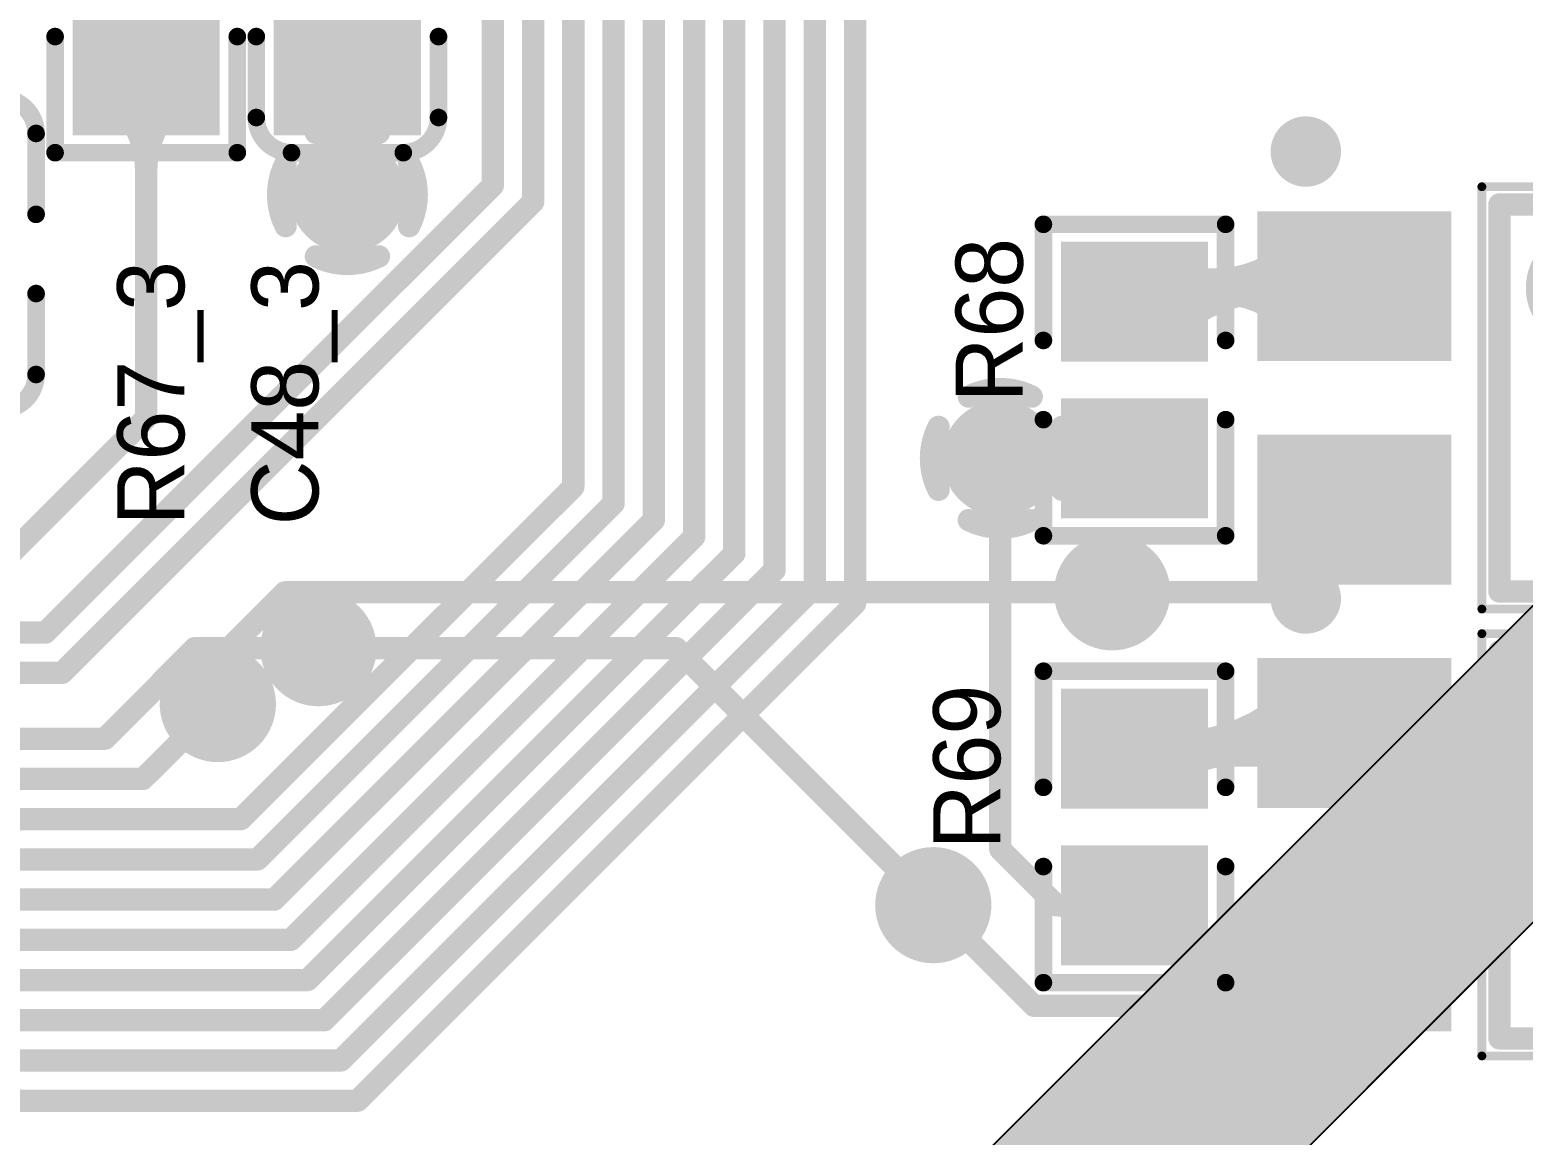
# Model space of a CAD drawing. Header units: millimetres. Extents: x 3.32 to 12.49, y 5.66 to 10.73.
# Drawn here: x 9.368 to 10.036, y 6.906 to 7.4 of the extents above; entities that cross this region are included whole.
import ezdxf

# ---------------------------------------------------------------- set-up
doc = ezdxf.new("R2010")
doc.units = ezdxf.units.MM
doc.header["$MEASUREMENT"] = 0
for name, color, linetype in [('BottomLayer', 5, 'Continuous'), ('InternalPlane1', 76, 'Continuous'), ('InternalPlane2', 16, 'Continuous'), ('Mechanical13', 56, 'Continuous'), ('MultiLayer', 9, 'Continuous'), ('TopLayer', 1, 'Continuous'), ('TopOverlay', 2, 'Continuous'), ('TopPaste', 8, 'Continuous'), ('TopSolder', 216, 'Continuous'), ('ViaHoleLayer', 16, 'Continuous')]:
    doc.layers.add(name, color=color, linetype=linetype)

# ---------------------------------------------------------------- blocks, each defined once
blk = doc.blocks.new('0805_R_340')
at = {"layer": 'TopLayer'}
for points in [[(-0.05787, -0.02894), (-0.0122, -0.02894), (-0.05787, 0.02894), (-0.0122, 0.02894)], [(0.0122, -0.02894), (0.05787, -0.02894), (0.0122, 0.02894), (0.05787, 0.02894)]]:
    blk.add_solid(points, dxfattribs=at)
at = {"layer": 'TopOverlay', "const_width": 0.00787}
for points in [[(-0.06968, -0.04075), (-0.06968, 0.04075)], [(-0.01772, 0.04075), (-0.06968, 0.04075)], [(0.06968, 0.04075), (0.01772, 0.04075)], [(0.06968, -0.04075), (0.06968, 0.04075)], [(-0.01772, -0.04075), (-0.06968, -0.04075)], [(0.06968, -0.04075), (0.01772, -0.04075)]]:
    blk.add_lwpolyline(points, dxfattribs=at)
at = {"layer": 'TopOverlay', "const_width": 0.00394}
for points in [[(-0.07165, 0.04075, 1), (-0.06772, 0.04075, 1)], [(-0.07165, 0.04075, 1), (-0.06772, 0.04075, 1)], [(-0.01969, 0.04075, 1), (-0.01575, 0.04075, 1)], [(0.01575, 0.04075, 1), (0.01969, 0.04075, 1)], [(0.06772, 0.04075, 1), (0.07165, 0.04075, 1)], [(0.06772, 0.04075, 1), (0.07165, 0.04075, 1)], [(-0.07165, -0.04075, 1), (-0.06772, -0.04075, 1)], [(-0.07165, -0.04075, 1), (-0.06772, -0.04075, 1)], [(-0.01969, -0.04075, 1), (-0.01575, -0.04075, 1)], [(0.01575, -0.04075, 1), (0.01969, -0.04075, 1)], [(0.06772, -0.04075, 1), (0.07165, -0.04075, 1)], [(0.06772, -0.04075, 1), (0.07165, -0.04075, 1)]]:
    blk.add_lwpolyline(points, format="xyb", close=True, dxfattribs=at)
at = {"layer": 'TopPaste'}
for points in [[(-0.05787, -0.02894), (-0.0122, -0.02894), (-0.05787, 0.02894), (-0.0122, 0.02894)], [(0.0122, -0.02894), (0.05787, -0.02894), (0.0122, 0.02894), (0.05787, 0.02894)]]:
    blk.add_solid(points, dxfattribs=at)
at = {"layer": 'TopSolder'}
for points in [[(-0.06187, -0.03294), (-0.0082, -0.03294), (-0.06187, 0.03294), (-0.0082, 0.03294)], [(0.0082, -0.03294), (0.06187, -0.03294), (0.0082, 0.03294), (0.06187, 0.03294)]]:
    blk.add_solid(points, dxfattribs=at)
blk = doc.blocks.new('0805_R_341')
at = {"layer": 'TopLayer'}
for points in [[(-0.05787, -0.02894), (-0.0122, -0.02894), (-0.05787, 0.02894), (-0.0122, 0.02894)], [(0.0122, -0.02894), (0.05787, -0.02894), (0.0122, 0.02894), (0.05787, 0.02894)]]:
    blk.add_solid(points, dxfattribs=at)
at = {"layer": 'TopOverlay', "const_width": 0.00787}
for points in [[(-0.06968, -0.04075), (-0.06968, 0.04075)], [(-0.01772, 0.04075), (-0.06968, 0.04075)], [(0.06968, 0.04075), (0.01772, 0.04075)], [(0.06968, -0.04075), (0.06968, 0.04075)], [(-0.01772, -0.04075), (-0.06968, -0.04075)], [(0.06968, -0.04075), (0.01772, -0.04075)]]:
    blk.add_lwpolyline(points, dxfattribs=at)
at = {"layer": 'TopOverlay', "const_width": 0.00394}
for points in [[(-0.07165, 0.04075, 1), (-0.06772, 0.04075, 1)], [(-0.07165, 0.04075, 1), (-0.06772, 0.04075, 1)], [(-0.01969, 0.04075, 1), (-0.01575, 0.04075, 1)], [(0.01575, 0.04075, 1), (0.01969, 0.04075, 1)], [(0.06772, 0.04075, 1), (0.07165, 0.04075, 1)], [(0.06772, 0.04075, 1), (0.07165, 0.04075, 1)], [(-0.07165, -0.04075, 1), (-0.06772, -0.04075, 1)], [(-0.07165, -0.04075, 1), (-0.06772, -0.04075, 1)], [(-0.01969, -0.04075, 1), (-0.01575, -0.04075, 1)], [(0.01575, -0.04075, 1), (0.01969, -0.04075, 1)], [(0.06772, -0.04075, 1), (0.07165, -0.04075, 1)], [(0.06772, -0.04075, 1), (0.07165, -0.04075, 1)]]:
    blk.add_lwpolyline(points, format="xyb", close=True, dxfattribs=at)
at = {"layer": 'TopPaste'}
for points in [[(-0.05787, -0.02894), (-0.0122, -0.02894), (-0.05787, 0.02894), (-0.0122, 0.02894)], [(0.0122, -0.02894), (0.05787, -0.02894), (0.0122, 0.02894), (0.05787, 0.02894)]]:
    blk.add_solid(points, dxfattribs=at)
at = {"layer": 'TopSolder'}
for points in [[(-0.06187, -0.03294), (-0.0082, -0.03294), (-0.06187, 0.03294), (-0.0082, 0.03294)], [(0.0082, -0.03294), (0.06187, -0.03294), (0.0082, 0.03294), (0.06187, 0.03294)]]:
    blk.add_solid(points, dxfattribs=at)
blk = doc.blocks.new('LC_SMD_4_354')
at = {"layer": 'Mechanical13', "const_width": 0.00394}
for points in [[(-0.12598, 0.09449), (0.12598, 0.09449)], [(-0.12598, -0.09449), (-0.12598, 0.09449)], [(0.12598, -0.09449), (0.12598, 0.09449)], [(-0.12598, -0.09449), (0.12598, -0.09449)]]:
    blk.add_lwpolyline(points, dxfattribs=at)
at = {"layer": 'Mechanical13', "const_width": 0.00197}
for points in [[(-0.12697, 0.09449, 1), (-0.125, 0.09449, 1)], [(-0.12697, 0.09449, 1), (-0.125, 0.09449, 1)], [(0.125, 0.09449, 1), (0.12697, 0.09449, 1)], [(0.125, 0.09449, 1), (0.12697, 0.09449, 1)], [(-0.12697, -0.09449, 1), (-0.125, -0.09449, 1)], [(-0.12697, -0.09449, 1), (-0.125, -0.09449, 1)], [(0.125, -0.09449, 1), (0.12697, -0.09449, 1)], [(0.125, -0.09449, 1), (0.12697, -0.09449, 1)]]:
    blk.add_lwpolyline(points, format="xyb", close=True, dxfattribs=at)
at = {"layer": 'TopLayer'}
for points in [[(-0.1437, 0.02047), (-0.1437, 0.07953), (-0.22244, 0.02047), (-0.22244, 0.07953)], [(0.22244, 0.02047), (0.22244, 0.07953), (0.1437, 0.02047), (0.1437, 0.07953)], [(-0.1437, -0.07953), (-0.1437, -0.02047), (-0.22244, -0.07953), (-0.22244, -0.02047)], [(0.22244, -0.07953), (0.22244, -0.02047), (0.1437, -0.07953), (0.1437, -0.02047)]]:
    blk.add_solid(points, dxfattribs=at)
at = {"layer": 'TopOverlay'}
for points, const_width in [([(-0.19685, 0.11024, 1), (-0.2126, 0.11024, 1)], 0.01575), ([(-0.21654, 0.11024, 1), (-0.20866, 0.11024, 1)], 0.00787), ([(-0.20079, 0.11024, 1), (-0.19291, 0.11024, 1)], 0.00787), ([(-0.12061, 0.08661, 1), (-0.11561, 0.08661, 1)], 0.005), ([(-0.12061, 0.08661, 1), (-0.11561, 0.08661, 1)], 0.005), ([(0.11561, 0.08661, 1), (0.12061, 0.08661, 1)], 0.005), ([(0.11561, 0.08661, 1), (0.12061, 0.08661, 1)], 0.005), ([(-0.06496, 0.04921, 1), (-0.09252, 0.04921, 1)], 0.02756), ([(-0.09941, 0.04921, 1), (-0.08563, 0.04921, 1)], 0.01378), ([(-0.07185, 0.04921, 1), (-0.05807, 0.04921, 1)], 0.01378), ([(-0.12061, -0.08661, 1), (-0.11561, -0.08661, 1)], 0.005), ([(-0.12061, -0.08661, 1), (-0.11561, -0.08661, 1)], 0.005), ([(0.11561, -0.08661, 1), (0.12061, -0.08661, 1)], 0.005), ([(0.11561, -0.08661, 1), (0.12061, -0.08661, 1)], 0.005)]:
    blk.add_lwpolyline(points, format="xyb", close=True, dxfattribs=dict(at, const_width=const_width))
at = {"layer": 'TopOverlay', "const_width": 0.01}
for points in [[(-0.11811, 0.08661), (0.11811, 0.08661)], [(-0.11811, -0.08661), (-0.11811, 0.08661)], [(0.11811, -0.08661), (0.11811, 0.08661)], [(-0.11811, -0.08661), (0.11811, -0.08661)]]:
    blk.add_lwpolyline(points, dxfattribs=at)
at = {"layer": 'TopPaste'}
for points in [[(-0.1437, 0.02047), (-0.1437, 0.07953), (-0.22244, 0.02047), (-0.22244, 0.07953)], [(0.22244, 0.02047), (0.22244, 0.07953), (0.1437, 0.02047), (0.1437, 0.07953)], [(-0.1437, -0.07953), (-0.1437, -0.02047), (-0.22244, -0.07953), (-0.22244, -0.02047)], [(0.22244, -0.07953), (0.22244, -0.02047), (0.1437, -0.07953), (0.1437, -0.02047)]]:
    blk.add_solid(points, dxfattribs=at)
at = {"layer": 'TopSolder'}
for points in [[(-0.1397, 0.01647), (-0.1397, 0.08353), (-0.22644, 0.01647), (-0.22644, 0.08353)], [(0.22644, 0.01647), (0.22644, 0.08353), (0.1397, 0.01647), (0.1397, 0.08353)], [(-0.1397, -0.08353), (-0.1397, -0.01647), (-0.22644, -0.08353), (-0.22644, -0.01647)], [(0.22644, -0.08353), (0.22644, -0.01647), (0.1397, -0.08353), (0.1397, -0.01647)]]:
    blk.add_solid(points, dxfattribs=at)
blk = doc.blocks.new('LC_SMD_4_379')
at = {"layer": 'Mechanical13', "const_width": 0.00394}
for points in [[(-0.12598, 0.09449), (0.12598, 0.09449)], [(-0.12598, -0.09449), (-0.12598, 0.09449)], [(0.12598, -0.09449), (0.12598, 0.09449)], [(-0.12598, -0.09449), (0.12598, -0.09449)]]:
    blk.add_lwpolyline(points, dxfattribs=at)
at = {"layer": 'Mechanical13', "const_width": 0.00197}
for points in [[(-0.12697, 0.09449, 1), (-0.125, 0.09449, 1)], [(-0.12697, 0.09449, 1), (-0.125, 0.09449, 1)], [(0.125, 0.09449, 1), (0.12697, 0.09449, 1)], [(0.125, 0.09449, 1), (0.12697, 0.09449, 1)], [(-0.12697, -0.09449, 1), (-0.125, -0.09449, 1)], [(-0.12697, -0.09449, 1), (-0.125, -0.09449, 1)], [(0.125, -0.09449, 1), (0.12697, -0.09449, 1)], [(0.125, -0.09449, 1), (0.12697, -0.09449, 1)]]:
    blk.add_lwpolyline(points, format="xyb", close=True, dxfattribs=at)
at = {"layer": 'TopLayer'}
for points in [[(-0.1437, 0.02047), (-0.1437, 0.07953), (-0.22244, 0.02047), (-0.22244, 0.07953)], [(0.22244, 0.02047), (0.22244, 0.07953), (0.1437, 0.02047), (0.1437, 0.07953)], [(-0.1437, -0.07953), (-0.1437, -0.02047), (-0.22244, -0.07953), (-0.22244, -0.02047)], [(0.22244, -0.07953), (0.22244, -0.02047), (0.1437, -0.07953), (0.1437, -0.02047)]]:
    blk.add_solid(points, dxfattribs=at)
at = {"layer": 'TopOverlay'}
for points, const_width in [([(-0.19685, 0.11024, 1), (-0.2126, 0.11024, 1)], 0.01575), ([(-0.21654, 0.11024, 1), (-0.20866, 0.11024, 1)], 0.00787), ([(-0.20079, 0.11024, 1), (-0.19291, 0.11024, 1)], 0.00787), ([(-0.12061, 0.08661, 1), (-0.11561, 0.08661, 1)], 0.005), ([(-0.12061, 0.08661, 1), (-0.11561, 0.08661, 1)], 0.005), ([(0.11561, 0.08661, 1), (0.12061, 0.08661, 1)], 0.005), ([(0.11561, 0.08661, 1), (0.12061, 0.08661, 1)], 0.005), ([(-0.06496, 0.04921, 1), (-0.09252, 0.04921, 1)], 0.02756), ([(-0.09941, 0.04921, 1), (-0.08563, 0.04921, 1)], 0.01378), ([(-0.07185, 0.04921, 1), (-0.05807, 0.04921, 1)], 0.01378), ([(-0.12061, -0.08661, 1), (-0.11561, -0.08661, 1)], 0.005), ([(-0.12061, -0.08661, 1), (-0.11561, -0.08661, 1)], 0.005), ([(0.11561, -0.08661, 1), (0.12061, -0.08661, 1)], 0.005), ([(0.11561, -0.08661, 1), (0.12061, -0.08661, 1)], 0.005)]:
    blk.add_lwpolyline(points, format="xyb", close=True, dxfattribs=dict(at, const_width=const_width))
at = {"layer": 'TopOverlay', "const_width": 0.01}
for points in [[(-0.11811, 0.08661), (0.11811, 0.08661)], [(-0.11811, -0.08661), (-0.11811, 0.08661)], [(0.11811, -0.08661), (0.11811, 0.08661)], [(-0.11811, -0.08661), (0.11811, -0.08661)]]:
    blk.add_lwpolyline(points, dxfattribs=at)
at = {"layer": 'TopPaste'}
for points in [[(-0.1437, 0.02047), (-0.1437, 0.07953), (-0.22244, 0.02047), (-0.22244, 0.07953)], [(0.22244, 0.02047), (0.22244, 0.07953), (0.1437, 0.02047), (0.1437, 0.07953)], [(-0.1437, -0.07953), (-0.1437, -0.02047), (-0.22244, -0.07953), (-0.22244, -0.02047)], [(0.22244, -0.07953), (0.22244, -0.02047), (0.1437, -0.07953), (0.1437, -0.02047)]]:
    blk.add_solid(points, dxfattribs=at)
at = {"layer": 'TopSolder'}
for points in [[(-0.1397, 0.01647), (-0.1397, 0.08353), (-0.22644, 0.01647), (-0.22644, 0.08353)], [(0.22644, 0.01647), (0.22644, 0.08353), (0.1397, 0.01647), (0.1397, 0.08353)], [(-0.1397, -0.08353), (-0.1397, -0.01647), (-0.22644, -0.08353), (-0.22644, -0.01647)], [(0.22644, -0.08353), (0.22644, -0.01647), (0.1397, -0.08353), (0.1397, -0.01647)]]:
    blk.add_solid(points, dxfattribs=at)
blk = doc.blocks.new('0805_C_393')
at = {"layer": 'TopLayer'}
for points in [[(-0.05787, -0.02894), (-0.0122, -0.02894), (-0.05787, 0.02894), (-0.0122, 0.02894)], [(0.0122, -0.02894), (0.05787, -0.02894), (0.0122, 0.02894), (0.05787, 0.02894)]]:
    blk.add_solid(points, dxfattribs=at)
at = {"layer": 'TopOverlay', "const_width": 0.00787}
for points in [[(-0.06969, 0.025, -0.414214), (-0.05394, 0.04075)], [(0.05394, 0.04075, -0.414213), (0.06969, 0.025)], [(-0.05394, -0.04075, -0.414213), (-0.06969, -0.025)], [(0.06968, -0.025, -0.414214), (0.05394, -0.04075)]]:
    blk.add_lwpolyline(points, format="xyb", dxfattribs=at)
for points in [[(-0.01772, 0.04075), (-0.05394, 0.04075)], [(0.05394, 0.04075), (0.01772, 0.04075)], [(-0.06969, -0.025), (-0.06969, 0.025)], [(0.06968, -0.025), (0.06968, 0.025)], [(-0.01772, -0.04075), (-0.05394, -0.04075)], [(0.05394, -0.04075), (0.01772, -0.04075)]]:
    blk.add_lwpolyline(points, dxfattribs=at)
at = {"layer": 'TopOverlay', "const_width": 0.00394}
for points in [[(-0.05591, 0.04075, 1), (-0.05197, 0.04075, 1)], [(-0.05591, 0.04075, 1), (-0.05197, 0.04075, 1)], [(-0.01969, 0.04075, 1), (-0.01575, 0.04075, 1)], [(0.01575, 0.04075, 1), (0.01969, 0.04075, 1)], [(0.05197, 0.04075, 1), (0.05591, 0.04075, 1)], [(0.05197, 0.04075, 1), (0.05591, 0.04075, 1)], [(-0.07165, 0.025, 1), (-0.06772, 0.025, 1)], [(-0.07165, 0.025, 1), (-0.06772, 0.025, 1)], [(0.06772, 0.025, 1), (0.07165, 0.025, 1)], [(0.06772, 0.025, 1), (0.07165, 0.025, 1)], [(-0.07165, -0.025, 1), (-0.06772, -0.025, 1)], [(-0.07165, -0.025, 1), (-0.06772, -0.025, 1)], [(0.06772, -0.025, 1), (0.07165, -0.025, 1)], [(0.06772, -0.025, 1), (0.07165, -0.025, 1)], [(-0.05591, -0.04075, 1), (-0.05197, -0.04075, 1)], [(-0.05591, -0.04075, 1), (-0.05197, -0.04075, 1)], [(-0.01969, -0.04075, 1), (-0.01575, -0.04075, 1)], [(0.01575, -0.04075, 1), (0.01969, -0.04075, 1)], [(0.05197, -0.04075, 1), (0.05591, -0.04075, 1)], [(0.05197, -0.04075, 1), (0.05591, -0.04075, 1)]]:
    blk.add_lwpolyline(points, format="xyb", close=True, dxfattribs=at)
at = {"layer": 'TopPaste'}
for points in [[(-0.05787, -0.02894), (-0.0122, -0.02894), (-0.05787, 0.02894), (-0.0122, 0.02894)], [(0.0122, -0.02894), (0.05787, -0.02894), (0.0122, 0.02894), (0.05787, 0.02894)]]:
    blk.add_solid(points, dxfattribs=at)
at = {"layer": 'TopSolder'}
for points in [[(-0.06187, -0.03294), (-0.0082, -0.03294), (-0.06187, 0.03294), (-0.0082, 0.03294)], [(0.0082, -0.03294), (0.06187, -0.03294), (0.0082, 0.03294), (0.06187, 0.03294)]]:
    blk.add_solid(points, dxfattribs=at)
blk = doc.blocks.new('0805_C_395')
at = {"layer": 'TopLayer'}
for points in [[(-0.05787, -0.02894), (-0.0122, -0.02894), (-0.05787, 0.02894), (-0.0122, 0.02894)], [(0.0122, -0.02894), (0.05787, -0.02894), (0.0122, 0.02894), (0.05787, 0.02894)]]:
    blk.add_solid(points, dxfattribs=at)
at = {"layer": 'TopOverlay', "const_width": 0.00787}
for points in [[(-0.06969, 0.025, -0.414214), (-0.05394, 0.04075)], [(0.05394, 0.04075, -0.414213), (0.06969, 0.025)], [(-0.05394, -0.04075, -0.414213), (-0.06969, -0.025)], [(0.06968, -0.025, -0.414214), (0.05394, -0.04075)]]:
    blk.add_lwpolyline(points, format="xyb", dxfattribs=at)
for points in [[(-0.05394, 0.04075), (-0.01772, 0.04075)], [(0.01772, 0.04075), (0.05394, 0.04075)], [(-0.06969, 0.025), (-0.06969, -0.025)], [(0.06968, 0.025), (0.06968, -0.025)], [(-0.05394, -0.04075), (-0.01772, -0.04075)], [(0.01772, -0.04075), (0.05394, -0.04075)]]:
    blk.add_lwpolyline(points, dxfattribs=at)
at = {"layer": 'TopOverlay', "const_width": 0.00394}
for points in [[(-0.05591, 0.04075, 1), (-0.05197, 0.04075, 1)], [(-0.05591, 0.04075, 1), (-0.05197, 0.04075, 1)], [(-0.01969, 0.04075, 1), (-0.01575, 0.04075, 1)], [(0.01575, 0.04075, 1), (0.01969, 0.04075, 1)], [(0.05197, 0.04075, 1), (0.05591, 0.04075, 1)], [(0.05197, 0.04075, 1), (0.05591, 0.04075, 1)], [(-0.07165, 0.025, 1), (-0.06772, 0.025, 1)], [(-0.07165, 0.025, 1), (-0.06772, 0.025, 1)], [(0.06772, 0.025, 1), (0.07165, 0.025, 1)], [(0.06772, 0.025, 1), (0.07165, 0.025, 1)], [(-0.07165, -0.025, 1), (-0.06772, -0.025, 1)], [(-0.07165, -0.025, 1), (-0.06772, -0.025, 1)], [(0.06772, -0.025, 1), (0.07165, -0.025, 1)], [(0.06772, -0.025, 1), (0.07165, -0.025, 1)], [(-0.05591, -0.04075, 1), (-0.05197, -0.04075, 1)], [(-0.05591, -0.04075, 1), (-0.05197, -0.04075, 1)], [(-0.01969, -0.04075, 1), (-0.01575, -0.04075, 1)], [(0.01575, -0.04075, 1), (0.01969, -0.04075, 1)], [(0.05197, -0.04075, 1), (0.05591, -0.04075, 1)], [(0.05197, -0.04075, 1), (0.05591, -0.04075, 1)]]:
    blk.add_lwpolyline(points, format="xyb", close=True, dxfattribs=at)
at = {"layer": 'TopPaste'}
for points in [[(-0.05787, -0.02894), (-0.0122, -0.02894), (-0.05787, 0.02894), (-0.0122, 0.02894)], [(0.0122, -0.02894), (0.05787, -0.02894), (0.0122, 0.02894), (0.05787, 0.02894)]]:
    blk.add_solid(points, dxfattribs=at)
at = {"layer": 'TopSolder'}
for points in [[(-0.06187, -0.03294), (-0.0082, -0.03294), (-0.06187, 0.03294), (-0.0082, 0.03294)], [(0.0082, -0.03294), (0.06187, -0.03294), (0.0082, 0.03294), (0.06187, 0.03294)]]:
    blk.add_solid(points, dxfattribs=at)
blk = doc.blocks.new('0805_R_452')
at = {"layer": 'TopLayer'}
for points in [[(-0.05787, -0.02894), (-0.0122, -0.02894), (-0.05787, 0.02894), (-0.0122, 0.02894)], [(0.0122, -0.02894), (0.05787, -0.02894), (0.0122, 0.02894), (0.05787, 0.02894)]]:
    blk.add_solid(points, dxfattribs=at)
at = {"layer": 'TopOverlay', "const_width": 0.00787}
for points in [[(-0.06968, 0.04075), (-0.01772, 0.04075)], [(-0.06968, 0.04075), (-0.06968, -0.04075)], [(0.01772, 0.04075), (0.06968, 0.04075)], [(0.06968, 0.04075), (0.06968, -0.04075)], [(-0.06968, -0.04075), (-0.01772, -0.04075)], [(0.01772, -0.04075), (0.06968, -0.04075)]]:
    blk.add_lwpolyline(points, dxfattribs=at)
at = {"layer": 'TopOverlay', "const_width": 0.00394}
for points in [[(-0.07165, 0.04075, 1), (-0.06772, 0.04075, 1)], [(-0.07165, 0.04075, 1), (-0.06772, 0.04075, 1)], [(-0.01969, 0.04075, 1), (-0.01575, 0.04075, 1)], [(0.01575, 0.04075, 1), (0.01969, 0.04075, 1)], [(0.06772, 0.04075, 1), (0.07165, 0.04075, 1)], [(0.06772, 0.04075, 1), (0.07165, 0.04075, 1)], [(-0.07165, -0.04075, 1), (-0.06772, -0.04075, 1)], [(-0.07165, -0.04075, 1), (-0.06772, -0.04075, 1)], [(-0.01969, -0.04075, 1), (-0.01575, -0.04075, 1)], [(0.01575, -0.04075, 1), (0.01969, -0.04075, 1)], [(0.06772, -0.04075, 1), (0.07165, -0.04075, 1)], [(0.06772, -0.04075, 1), (0.07165, -0.04075, 1)]]:
    blk.add_lwpolyline(points, format="xyb", close=True, dxfattribs=at)
at = {"layer": 'TopPaste'}
for points in [[(-0.05787, -0.02894), (-0.0122, -0.02894), (-0.05787, 0.02894), (-0.0122, 0.02894)], [(0.0122, -0.02894), (0.05787, -0.02894), (0.0122, 0.02894), (0.05787, 0.02894)]]:
    blk.add_solid(points, dxfattribs=at)
at = {"layer": 'TopSolder'}
for points in [[(-0.06187, -0.03294), (-0.0082, -0.03294), (-0.06187, 0.03294), (-0.0082, 0.03294)], [(0.0082, -0.03294), (0.06187, -0.03294), (0.0082, 0.03294), (0.06187, 0.03294)]]:
    blk.add_solid(points, dxfattribs=at)

msp = doc.modelspace()

# ---------------------------------------------------------------- linework, layer by layer
at = {"layer": 'BottomLayer'}
for points, const_width in [([(9.50396, 7.32661, 1), (9.51596, 7.32661, 1)], 0.012), ([(9.79597, 7.20862, 1), (9.80797, 7.20862, 1)], 0.012), ([(9.84601, 7.14866, 1), (9.85801, 7.14866, 1)], 0.012), ([(9.47951, 7.14866, 1), (9.48451, 7.14866, 1)], 0.005), ([(9.47951, 7.14866, 1), (9.48451, 7.14866, 1)], 0.005), ([(9.83261, 7.14866, 1), (9.83761, 7.14866, 1)], 0.005), ([(9.83261, 7.14866, 1), (9.83761, 7.14866, 1)], 0.005), ([(9.84456, 7.15361, 1), (9.84956, 7.15361, 1)], 0.005), ([(9.84951, 7.14866, 1), (9.85451, 7.14866, 1)], 0.005), ([(9.84456, 7.14371, 1), (9.84956, 7.14371, 1)], 0.005), ([(9.49101, 7.12366, 1), (9.50301, 7.12366, 1)], 0.012), ([(9.49946, 7.12861, 1), (9.50446, 7.12861, 1)], 0.005), ([(9.49451, 7.12366, 1), (9.49951, 7.12366, 1)], 0.005), ([(9.51141, 7.12366, 1), (9.51641, 7.12366, 1)], 0.005), ([(9.51141, 7.12366, 1), (9.51641, 7.12366, 1)], 0.005), ([(9.65451, 7.12366, 1), (9.65951, 7.12366, 1)], 0.005), ([(9.65451, 7.12366, 1), (9.65951, 7.12366, 1)], 0.005), ([(9.44951, 7.11866, 1), (9.45451, 7.11866, 1)], 0.005), ([(9.44951, 7.11866, 1), (9.45451, 7.11866, 1)], 0.005), ([(9.44951, 7.11556, 1), (9.45451, 7.11556, 1)], 0.005), ([(9.44951, 7.11556, 1), (9.45451, 7.11556, 1)], 0.005), ([(9.49946, 7.11871, 1), (9.50446, 7.11871, 1)], 0.005), ([(9.44601, 7.09866, 1), (9.45801, 7.09866, 1)], 0.012), ([(9.44456, 7.10361, 1), (9.44956, 7.10361, 1)], 0.005), ([(9.45446, 7.10361, 1), (9.45946, 7.10361, 1)], 0.005), ([(9.44951, 7.09866, 1), (9.45451, 7.09866, 1)], 0.005), ([(9.75756, 7.02061, 1), (9.76256, 7.02061, 1)], 0.005), ([(9.75756, 7.02061, 1), (9.76256, 7.02061, 1)], 0.005), ([(9.76601, 7.00866, 1), (9.77801, 7.00866, 1)], 0.012), ([(9.76951, 7.01566, 1), (9.77451, 7.01566, 1)], 0.005), ([(9.76251, 7.00866, 1), (9.76751, 7.00866, 1)], 0.005), ([(9.76951, 7.00866, 1), (9.77451, 7.00866, 1)], 0.005)]:
    msp.add_lwpolyline(points, format="xyb", close=True, dxfattribs=dict(at, const_width=const_width))
at = {"layer": 'BottomLayer', "const_width": 0.01}
for points in [[(9.45201, 7.11866), (9.48201, 7.14866)], [(9.48201, 7.14866), (9.85201, 7.14866)], [(9.49701, 7.12366), (9.65701, 7.12366)], [(9.65701, 7.12366), (9.77201, 7.00866)], [(9.45201, 7.09866), (9.45201, 7.11866)]]:
    msp.add_lwpolyline(points, dxfattribs=at)
for points in [[(9.84706, 7.15361, -0.198912), (9.83511, 7.14866)], [(9.83511, 7.14866, -0.198912), (9.84706, 7.14371)], [(9.51391, 7.12366, -0.198912), (9.50196, 7.12861)], [(9.50196, 7.11871, -0.198912), (9.51391, 7.12366)], [(9.45201, 7.11556, -0.198912), (9.44706, 7.10361)], [(9.45696, 7.10361, -0.198912), (9.45201, 7.11556)], [(9.77201, 7.01566, -0.198912), (9.76006, 7.02061)], [(9.76006, 7.02061, -0.198912), (9.76501, 7.00866)]]:
    msp.add_lwpolyline(points, format="xyb", dxfattribs=at)
at = {"layer": 'InternalPlane1'}
for p, q in [((10.13693, 7.2394), (9.6016, 6.70407)), ((9.67242, 6.63325), (10.22242, 7.18325))]:
    msp.add_line(p, q, dxfattribs=at)
at = {"layer": 'InternalPlane1', "const_width": 0.01}
for points in [[(9.49589, 7.35424, -0.240079), (9.52403, 7.35424)], [(9.48234, 7.31254, -0.240079), (9.48234, 7.34069)], [(9.53758, 7.34069, -0.240079), (9.53758, 7.31254)], [(9.52403, 7.29899, -0.240079), (9.49589, 7.29899)]]:
    msp.add_lwpolyline(points, format="xyb", dxfattribs=at)
at = {"layer": 'InternalPlane1'}
for points, const_width in [([(9.49339, 7.35424, 1), (9.49839, 7.35424, 1)], 0.005), ([(9.52153, 7.35424, 1), (9.52653, 7.35424, 1)], 0.005), ([(9.47984, 7.34069, 1), (9.48484, 7.34069, 1)], 0.005), ([(9.53508, 7.34069, 1), (9.54008, 7.34069, 1)], 0.005), ([(9.47984, 7.31254, 1), (9.48484, 7.31254, 1)], 0.005), ([(9.53508, 7.31254, 1), (9.54008, 7.31254, 1)], 0.005), ([(9.49339, 7.29899, 1), (9.49839, 7.29899, 1)], 0.005), ([(9.52153, 7.29899, 1), (9.52653, 7.29899, 1)], 0.005), ([(9.78897, 7.20862, 1), (9.81497, 7.20862, 1)], 0.026), ([(9.83901, 7.14866, 1), (9.86501, 7.14866, 1)], 0.026), ([(9.48401, 7.12366, 1), (9.51001, 7.12366, 1)], 0.026), ([(9.43901, 7.09866, 1), (9.46501, 7.09866, 1)], 0.026), ([(9.75901, 7.00866, 1), (9.78501, 7.00866, 1)], 0.026)]:
    msp.add_lwpolyline(points, format="xyb", close=True, dxfattribs=dict(at, const_width=const_width))
at = {"layer": 'InternalPlane1', "const_width": 0.1}
msp.add_lwpolyline([(9.63701, 6.66866), (10.18701, 7.21866)], dxfattribs=at)
at = {"layer": 'InternalPlane2'}
for p, q in [((10.13547, 7.23795), (9.9316, 7.03407)), ((10.00242, 6.96325), (10.22096, 7.18179)), ((9.9316, 7.03407), (9.4816, 6.58407)), ((9.56709, 6.52792), (10.00242, 6.96325))]:
    msp.add_line(p, q, dxfattribs=at)
for points, const_width in [([(9.49696, 7.32661, 1), (9.52296, 7.32661, 1)], 0.026), ([(9.78539, 7.23624, 1), (9.79039, 7.23624, 1)], 0.005), ([(9.81354, 7.23624, 1), (9.81854, 7.23624, 1)], 0.005), ([(9.77185, 7.2227, 1), (9.77685, 7.2227, 1)], 0.005), ([(9.82709, 7.2227, 1), (9.83209, 7.2227, 1)], 0.005), ([(9.77185, 7.19455, 1), (9.77685, 7.19455, 1)], 0.005), ([(9.82709, 7.19455, 1), (9.83209, 7.19455, 1)], 0.005), ([(9.78539, 7.181, 1), (9.79039, 7.181, 1)], 0.005), ([(9.81354, 7.181, 1), (9.81854, 7.181, 1)], 0.005), ([(9.83901, 7.14866, 1), (9.86501, 7.14866, 1)], 0.026), ([(9.48401, 7.12366, 1), (9.51001, 7.12366, 1)], 0.026), ([(9.43901, 7.09866, 1), (9.46501, 7.09866, 1)], 0.026), ([(9.94201, 6.99866, 1), (9.99201, 6.99866, 1)], 0.05), ([(9.94201, 6.99866, 1), (9.99201, 6.99866, 1)], 0.05), ([(9.75901, 7.00866, 1), (9.78501, 7.00866, 1)], 0.026)]:
    msp.add_lwpolyline(points, format="xyb", close=True, dxfattribs=dict(at, const_width=const_width))
at = {"layer": 'InternalPlane2', "const_width": 0.1}
for points in [[(9.96701, 6.99866), (10.18555, 7.2172)], [(9.51701, 6.54866), (9.96701, 6.99866)]]:
    msp.add_lwpolyline(points, dxfattribs=at)
at = {"layer": 'InternalPlane2', "const_width": 0.01}
for points in [[(9.78789, 7.23624, -0.240079), (9.81604, 7.23624)], [(9.77435, 7.19455, -0.240079), (9.77435, 7.2227)], [(9.82959, 7.2227, -0.240079), (9.82959, 7.19455)], [(9.81604, 7.181, -0.240079), (9.78789, 7.181)]]:
    msp.add_lwpolyline(points, format="xyb", dxfattribs=at)
at = {"layer": 'MultiLayer', "const_width": 0.012}
for points in [[(9.50396, 7.32661, 1), (9.51596, 7.32661, 1)], [(9.79597, 7.20862, 1), (9.80797, 7.20862, 1)], [(9.84601, 7.14866, 1), (9.85801, 7.14866, 1)], [(9.49101, 7.12366, 1), (9.50301, 7.12366, 1)], [(9.44601, 7.09866, 1), (9.45801, 7.09866, 1)], [(9.76601, 7.00866, 1), (9.77801, 7.00866, 1)]]:
    msp.add_lwpolyline(points, format="xyb", close=True, dxfattribs=at)
at = {"layer": 'TopLayer'}
for points, const_width in [([(9.59301, 7.32331), (9.59301, 7.57061)], 0.01), ([(9.57501, 7.33076), (9.57501, 7.53861)], 0.01), ([(9.61101, 7.19585), (9.61101, 7.46685)], 0.01), ([(9.62901, 7.1884), (9.62901, 7.4594)], 0.01), ([(9.64701, 7.18094), (9.64701, 7.45194)], 0.01), ([(9.66501, 7.17348), (9.66501, 7.44448)], 0.01), ([(9.68301, 7.16603), (9.68301, 7.43703)], 0.01), ([(9.70101, 7.15857), (9.70101, 7.42957)], 0.01), ([(9.71901, 7.15112), (9.71901, 7.42212)], 0.01), ([(9.73701, 7.14366), (9.73701, 7.41466)], 0.01), ([(9.50996, 7.32661), (9.50996, 7.38004)], 0.03), ([(9.41996, 7.22661), (9.41996, 7.38004)], 0.01), ([(9.37491, 7.13066), (9.57501, 7.33076)], 0.01), ([(9.38236, 7.11266), (9.59301, 7.32331)], 0.01), ([(9.86201, 7.2787), (9.86898, 7.28567)], 0.016), ([(9.86898, 7.28567), (9.96028, 7.28567)], 0.016), ([(9.34201, 7.14866), (9.41996, 7.22661)], 0.01), ([(9.80197, 7.20862), (9.86201, 7.20862)], 0.01), ([(9.80197, 7.0337), (9.80197, 7.20862)], 0.01), ([(9.46232, 7.04716), (9.61101, 7.19585)], 0.01), ([(9.46977, 7.02916), (9.62901, 7.1884)], 0.01), ([(9.92327, 7.14866), (9.96028, 7.18567)], 0.01), ([(9.47723, 7.01116), (9.64701, 7.18094)], 0.01), ([(9.48468, 6.99316), (9.66501, 7.17348)], 0.01), ([(9.49214, 6.97516), (9.68301, 7.16603)], 0.01), ([(9.4996, 6.95716), (9.70101, 7.15857)], 0.01), ([(9.50705, 6.93916), (9.71901, 7.15112)], 0.01), ([(9.85201, 7.14866), (9.92327, 7.14866)], 0.01), ([(9.51451, 6.92116), (9.73701, 7.14366)], 0.01), ([(8.82264, 7.13066), (9.37491, 7.13066)], 0.01), ([(9.42701, 7.10902), (9.44165, 7.12366)], 0.01), ([(9.44165, 7.12366), (9.49701, 7.12366)], 0.01), ([(8.8301, 7.11266), (9.38236, 7.11266)], 0.01), ([(9.40151, 7.08316), (9.42701, 7.10866)], 0.01), ([(9.42701, 7.10866), (9.42701, 7.10902)], 0.01), ([(9.41851, 7.06516), (9.45201, 7.09866)], 0.01), ([(9.95331, 7.0787), (9.96028, 7.08567)], 0.016), ([(8.82605, 7.08316), (9.40151, 7.08316)], 0.01), ([(9.86201, 7.0787), (9.95331, 7.0787)], 0.016), ([(8.83351, 7.06516), (9.41851, 7.06516)], 0.01), ([(8.84096, 7.04716), (9.46232, 7.04716)], 0.01), ([(8.84842, 7.02916), (9.46977, 7.02916)], 0.01), ([(9.80197, 7.0337), (9.82705, 7.00862)], 0.01), ([(8.85588, 7.01116), (9.47723, 7.01116)], 0.01), ([(9.77201, 7.00866), (9.81701, 6.96366)], 0.01), ([(9.82705, 7.00862), (9.86201, 7.00862)], 0.01), ([(8.86333, 6.99316), (9.48468, 6.99316)], 0.01), ([(9.93827, 6.96366), (9.96028, 6.98567)], 0.01), ([(8.87079, 6.97516), (9.49214, 6.97516)], 0.01), ([(9.81701, 6.96366), (9.93827, 6.96366)], 0.01), ([(8.87824, 6.95716), (9.4996, 6.95716)], 0.01), ([(8.8857, 6.93916), (9.50705, 6.93916)], 0.01), ([(8.89315, 6.92116), (9.51451, 6.92116)], 0.01)]:
    msp.add_lwpolyline(points, dxfattribs=dict(at, const_width=const_width))
for points, const_width in [([(9.50246, 7.38004, 1), (9.51746, 7.38004, 1)], 0.015), ([(9.41746, 7.38004, 1), (9.42246, 7.38004, 1)], 0.005), ([(9.40485, 7.36743, 1), (9.40985, 7.36743, 1)], 0.005), ([(9.43007, 7.36743, 1), (9.43507, 7.36743, 1)], 0.005), ([(9.41746, 7.33698, 1), (9.42246, 7.33698, 1)], 0.005), ([(9.41746, 7.33698, 1), (9.42246, 7.33698, 1)], 0.005), ([(9.50246, 7.32661, 1), (9.51746, 7.32661, 1)], 0.015), ([(9.50396, 7.32661, 1), (9.51596, 7.32661, 1)], 0.012), ([(9.57251, 7.33076, 1), (9.57751, 7.33076, 1)], 0.005), ([(9.57251, 7.33076, 1), (9.57751, 7.33076, 1)], 0.005), ([(9.59051, 7.32331, 1), (9.59551, 7.32331, 1)], 0.005), ([(9.59051, 7.32331, 1), (9.59551, 7.32331, 1)], 0.005), ([(9.93121, 7.30089, 1), (9.93921, 7.30089, 1)], 0.008), ([(9.86498, 7.28567, 1), (9.87298, 7.28567, 1)], 0.008), ([(9.86498, 7.28567, 1), (9.87298, 7.28567, 1)], 0.008), ([(9.89446, 7.28567, 1), (9.90246, 7.28567, 1)], 0.008), ([(9.89446, 7.28567, 1), (9.90246, 7.28567, 1)], 0.008), ([(9.91675, 7.28567, 1), (9.92475, 7.28567, 1)], 0.008), ([(9.95628, 7.28567, 1), (9.96428, 7.28567, 1)], 0.008), ([(9.85801, 7.2787, 1), (9.86601, 7.2787, 1)], 0.008), ([(9.8746, 7.26821, 1), (9.8826, 7.26821, 1)], 0.008), ([(9.93121, 7.27045, 1), (9.93921, 7.27045, 1)], 0.008), ([(9.41746, 7.22661, 1), (9.42246, 7.22661, 1)], 0.005), ([(9.41746, 7.22661, 1), (9.42246, 7.22661, 1)], 0.005), ([(9.79597, 7.20862, 1), (9.80797, 7.20862, 1)], 0.012), ([(9.84079, 7.22123, 1), (9.84579, 7.22123, 1)], 0.005), ([(9.79947, 7.20862, 1), (9.80447, 7.20862, 1)], 0.005), ([(9.79947, 7.20862, 1), (9.80447, 7.20862, 1)], 0.005), ([(9.80297, 7.21468, 1), (9.80797, 7.21468, 1)], 0.005), ([(9.80442, 7.21357, 1), (9.80942, 7.21357, 1)], 0.005), ([(9.81035, 7.20862, 1), (9.81535, 7.20862, 1)], 0.005), ([(9.81035, 7.20862, 1), (9.81535, 7.20862, 1)], 0.005), ([(9.81637, 7.20862, 1), (9.82137, 7.20862, 1)], 0.005), ([(9.81637, 7.20862, 1), (9.82137, 7.20862, 1)], 0.005), ([(9.82309, 7.21204, 1), (9.82809, 7.21204, 1)], 0.005), ([(9.85951, 7.20862, 1), (9.86451, 7.20862, 1)], 0.005), ([(9.79452, 7.20367, 1), (9.79952, 7.20367, 1)], 0.005), ([(9.80297, 7.20256, 1), (9.80797, 7.20256, 1)], 0.005), ([(9.80442, 7.20367, 1), (9.80942, 7.20367, 1)], 0.005), ([(9.80442, 7.20367, 1), (9.80942, 7.20367, 1)], 0.005), ([(9.82309, 7.20521, 1), (9.82809, 7.20521, 1)], 0.005), ([(9.60851, 7.19585, 1), (9.61351, 7.19585, 1)], 0.005), ([(9.60851, 7.19585, 1), (9.61351, 7.19585, 1)], 0.005), ([(9.84079, 7.19601, 1), (9.84579, 7.19601, 1)], 0.005), ([(9.62651, 7.1884, 1), (9.63151, 7.1884, 1)], 0.005), ([(9.62651, 7.1884, 1), (9.63151, 7.1884, 1)], 0.005), ([(9.79947, 7.19172, 1), (9.80447, 7.19172, 1)], 0.005), ([(9.79947, 7.19172, 1), (9.80447, 7.19172, 1)], 0.005), ([(9.95778, 7.18567, 1), (9.96278, 7.18567, 1)], 0.005), ([(9.64451, 7.18094, 1), (9.64951, 7.18094, 1)], 0.005), ([(9.64451, 7.18094, 1), (9.64951, 7.18094, 1)], 0.005), ([(9.92562, 7.17549, 1), (9.93062, 7.17549, 1)], 0.005), ([(9.93472, 7.17964, 1), (9.93972, 7.17964, 1)], 0.005), ([(9.66251, 7.17348, 1), (9.66751, 7.17348, 1)], 0.005), ([(9.66251, 7.17348, 1), (9.66751, 7.17348, 1)], 0.005), ([(9.68051, 7.16603, 1), (9.68551, 7.16603, 1)], 0.005), ([(9.68051, 7.16603, 1), (9.68551, 7.16603, 1)], 0.005), ([(9.69851, 7.15857, 1), (9.70351, 7.15857, 1)], 0.005), ([(9.69851, 7.15857, 1), (9.70351, 7.15857, 1)], 0.005), ([(9.84601, 7.14866, 1), (9.85801, 7.14866, 1)], 0.012), ([(9.93096, 7.15885, 1), (9.93596, 7.15885, 1)], 0.005), ([(9.94793, 7.16114, 1), (9.95293, 7.16114, 1)], 0.005), ([(9.71651, 7.15112, 1), (9.72151, 7.15112, 1)], 0.005), ([(9.71651, 7.15112, 1), (9.72151, 7.15112, 1)], 0.005), ([(9.84951, 7.14866, 1), (9.85451, 7.14866, 1)], 0.005), ([(9.85446, 7.15361, 1), (9.85946, 7.15361, 1)], 0.005), ([(9.86641, 7.14866, 1), (9.87141, 7.14866, 1)], 0.005), ([(9.86641, 7.14866, 1), (9.87141, 7.14866, 1)], 0.005), ([(9.92077, 7.14866, 1), (9.92577, 7.14866, 1)], 0.005), ([(9.92077, 7.14866, 1), (9.92577, 7.14866, 1)], 0.005), ([(9.92077, 7.14866, 1), (9.92577, 7.14866, 1)], 0.005), ([(9.92286, 7.15076, 1), (9.92786, 7.15076, 1)], 0.005), ([(9.73451, 7.14366, 1), (9.73951, 7.14366, 1)], 0.005), ([(9.73451, 7.14366, 1), (9.73951, 7.14366, 1)], 0.005), ([(9.85446, 7.14371, 1), (9.85946, 7.14371, 1)], 0.005), ([(9.37241, 7.13066, 1), (9.37741, 7.13066, 1)], 0.005), ([(9.37241, 7.13066, 1), (9.37741, 7.13066, 1)], 0.005), ([(9.49101, 7.12366, 1), (9.50301, 7.12366, 1)], 0.012), ([(9.48956, 7.12861, 1), (9.49456, 7.12861, 1)], 0.005), ([(9.43915, 7.12366, 1), (9.44415, 7.12366, 1)], 0.005), ([(9.43915, 7.12366, 1), (9.44415, 7.12366, 1)], 0.005), ([(9.47761, 7.12366, 1), (9.48261, 7.12366, 1)], 0.005), ([(9.47761, 7.12366, 1), (9.48261, 7.12366, 1)], 0.005), ([(9.49451, 7.12366, 1), (9.49951, 7.12366, 1)], 0.005), ([(9.48956, 7.11871, 1), (9.49456, 7.11871, 1)], 0.005), ([(9.37986, 7.11266, 1), (9.38486, 7.11266, 1)], 0.005), ([(9.37986, 7.11266, 1), (9.38486, 7.11266, 1)], 0.005), ([(9.42451, 7.10902, 1), (9.42951, 7.10902, 1)], 0.005), ([(9.42451, 7.10902, 1), (9.42951, 7.10902, 1)], 0.005), ([(9.42451, 7.10866, 1), (9.42951, 7.10866, 1)], 0.005), ([(9.42451, 7.10866, 1), (9.42951, 7.10866, 1)], 0.005), ([(9.44601, 7.09866, 1), (9.45801, 7.09866, 1)], 0.012), ([(9.93121, 7.10089, 1), (9.93921, 7.10089, 1)], 0.008), ([(9.44251, 7.09866, 1), (9.44751, 7.09866, 1)], 0.005), ([(9.44951, 7.09866, 1), (9.45451, 7.09866, 1)], 0.005), ([(9.44951, 7.09166, 1), (9.45451, 7.09166, 1)], 0.005), ([(9.8746, 7.08919, 1), (9.8826, 7.08919, 1)], 0.008), ([(9.94252, 7.08958, 1), (9.95052, 7.08958, 1)], 0.008), ([(9.95628, 7.08567, 1), (9.96428, 7.08567, 1)], 0.008), ([(9.39901, 7.08316, 1), (9.40401, 7.08316, 1)], 0.005), ([(9.39901, 7.08316, 1), (9.40401, 7.08316, 1)], 0.005), ([(9.43756, 7.08671, 1), (9.44256, 7.08671, 1)], 0.005), ([(9.43756, 7.08671, 1), (9.44256, 7.08671, 1)], 0.005), ([(9.85801, 7.0787, 1), (9.86601, 7.0787, 1)], 0.008), ([(9.87764, 7.0787, 1), (9.88564, 7.0787, 1)], 0.008), ([(9.89992, 7.0787, 1), (9.90792, 7.0787, 1)], 0.008), ([(9.89992, 7.0787, 1), (9.90792, 7.0787, 1)], 0.008), ([(9.91128, 7.0787, 1), (9.91928, 7.0787, 1)], 0.008), ([(9.91626, 7.0787, 1), (9.92427, 7.0787, 1)], 0.008), ([(9.94931, 7.0787, 1), (9.95731, 7.0787, 1)], 0.008), ([(9.94931, 7.0787, 1), (9.95731, 7.0787, 1)], 0.008), ([(9.8746, 7.06821, 1), (9.8826, 7.06821, 1)], 0.008), ([(9.93121, 7.07045, 1), (9.93921, 7.07045, 1)], 0.008), ([(9.41601, 7.06516, 1), (9.42101, 7.06516, 1)], 0.005), ([(9.41601, 7.06516, 1), (9.42101, 7.06516, 1)], 0.005), ([(9.45982, 7.04716, 1), (9.46482, 7.04716, 1)], 0.005), ([(9.45982, 7.04716, 1), (9.46482, 7.04716, 1)], 0.005), ([(9.46727, 7.02916, 1), (9.47227, 7.02916, 1)], 0.005), ([(9.46727, 7.02916, 1), (9.47227, 7.02916, 1)], 0.005), ([(9.79947, 7.0337, 1), (9.80447, 7.0337, 1)], 0.005), ([(9.79947, 7.0337, 1), (9.80447, 7.0337, 1)], 0.005), ([(9.76601, 7.00866, 1), (9.77801, 7.00866, 1)], 0.012), ([(9.83745, 7.0166, 1), (9.84245, 7.0166, 1)], 0.005), ([(9.47473, 7.01116, 1), (9.47973, 7.01116, 1)], 0.005), ([(9.47473, 7.01116, 1), (9.47973, 7.01116, 1)], 0.005), ([(9.76951, 7.00866, 1), (9.77451, 7.00866, 1)], 0.005), ([(9.77651, 7.00866, 1), (9.78151, 7.00866, 1)], 0.005), ([(9.82455, 7.00862, 1), (9.82955, 7.00862, 1)], 0.005), ([(9.82455, 7.00862, 1), (9.82955, 7.00862, 1)], 0.005), ([(9.82455, 7.00862, 1), (9.82955, 7.00862, 1)], 0.005), ([(9.82455, 7.00862, 1), (9.82955, 7.00862, 1)], 0.005), ([(9.85951, 7.00862, 1), (9.86451, 7.00862, 1)], 0.005), ([(9.76951, 7.00166, 1), (9.77451, 7.00166, 1)], 0.005), ([(9.78146, 6.99671, 1), (9.78646, 6.99671, 1)], 0.005), ([(9.78146, 6.99671, 1), (9.78646, 6.99671, 1)], 0.005), ([(9.83745, 7.00065, 1), (9.84245, 7.00065, 1)], 0.005), ([(9.48218, 6.99316, 1), (9.48718, 6.99316, 1)], 0.005), ([(9.48218, 6.99316, 1), (9.48718, 6.99316, 1)], 0.005), ([(9.95778, 6.98567, 1), (9.96278, 6.98567, 1)], 0.005), ([(9.48964, 6.97516, 1), (9.49464, 6.97516, 1)], 0.005), ([(9.48964, 6.97516, 1), (9.49464, 6.97516, 1)], 0.005), ([(9.81451, 6.96366, 1), (9.81951, 6.96366, 1)], 0.005), ([(9.81451, 6.96366, 1), (9.81951, 6.96366, 1)], 0.005), ([(9.93577, 6.96366, 1), (9.94077, 6.96366, 1)], 0.005), ([(9.93577, 6.96366, 1), (9.94077, 6.96366, 1)], 0.005), ([(9.4971, 6.95716, 1), (9.5021, 6.95716, 1)], 0.005), ([(9.4971, 6.95716, 1), (9.5021, 6.95716, 1)], 0.005), ([(9.50455, 6.93916, 1), (9.50955, 6.93916, 1)], 0.005), ([(9.50455, 6.93916, 1), (9.50955, 6.93916, 1)], 0.005), ([(9.51201, 6.92116, 1), (9.51701, 6.92116, 1)], 0.005), ([(9.51201, 6.92116, 1), (9.51701, 6.92116, 1)], 0.005)]:
    msp.add_lwpolyline(points, format="xyb", close=True, dxfattribs=dict(at, const_width=const_width))
for points, const_width in [([(9.40735, 7.36743, -0.198912), (9.41996, 7.33698)], 0.01), ([(9.41996, 7.33698, -0.198912), (9.43257, 7.36743)], 0.01), ([(9.93521, 7.30089, -0.198912), (9.89846, 7.28567)], 0.016), ([(9.8786, 7.26821, -0.198912), (9.92075, 7.28567)], 0.016), ([(9.89846, 7.28567, -0.198912), (9.93521, 7.27045)], 0.016), ([(9.84329, 7.22123, -0.198912), (9.81285, 7.20862)], 0.01), ([(9.82559, 7.21204, -0.198912), (9.80547, 7.21468)], 0.01), ([(9.81887, 7.20862, -0.198912), (9.80692, 7.21357)], 0.01), ([(9.80692, 7.20367, -0.198912), (9.81887, 7.20862)], 0.01), ([(9.81285, 7.20862, -0.198912), (9.84329, 7.19601)], 0.01), ([(9.79702, 7.20367, -0.198912), (9.80197, 7.19172)], 0.01), ([(9.80197, 7.19172, -0.198912), (9.80692, 7.20367)], 0.01), ([(9.80547, 7.20256, -0.198912), (9.82559, 7.20521)], 0.01), ([(9.92812, 7.17549, -0.312974), (9.92327, 7.14866)], 0.01), ([(9.93722, 7.17964, -0.312974), (9.93346, 7.15885)], 0.01), ([(9.92536, 7.15076, -0.198912), (9.95043, 7.16114)], 0.01), ([(9.86891, 7.14866, -0.198912), (9.85696, 7.15361)], 0.01), ([(9.85696, 7.14371, -0.198912), (9.86891, 7.14866)], 0.01), ([(9.49206, 7.12861, -0.198912), (9.48011, 7.12366)], 0.01), ([(9.48011, 7.12366, -0.198912), (9.49206, 7.11871)], 0.01), ([(9.93521, 7.10089, -0.198912), (9.88164, 7.0787)], 0.016), ([(9.44501, 7.09866, -0.198912), (9.44006, 7.08671)], 0.01), ([(9.44006, 7.08671, -0.198912), (9.45201, 7.09166)], 0.01), ([(9.90392, 7.0787, -0.198912), (9.8786, 7.08919)], 0.016), ([(9.94652, 7.08958, -0.198912), (9.92027, 7.0787)], 0.016), ([(9.8786, 7.06821, -0.198912), (9.90392, 7.0787)], 0.016), ([(9.91528, 7.0787, -0.198912), (9.93521, 7.07045)], 0.016), ([(9.83995, 7.0166, -0.284079), (9.82705, 7.00862)], 0.01), ([(9.78396, 6.99671, -0.198912), (9.77901, 7.00866)], 0.01), ([(9.82705, 7.00862, -0.284079), (9.83995, 7.00065)], 0.01), ([(9.77201, 7.00166, -0.198912), (9.78396, 6.99671)], 0.01)]:
    msp.add_lwpolyline(points, format="xyb", dxfattribs=dict(at, const_width=const_width))
at = {"layer": 'ViaHoleLayer', "const_width": 0.006}
for points in [[(9.50696, 7.32661, 1), (9.51296, 7.32661, 1)], [(9.79897, 7.20862, 1), (9.80497, 7.20862, 1)], [(9.84901, 7.14866, 1), (9.85501, 7.14866, 1)], [(9.49401, 7.12366, 1), (9.50001, 7.12366, 1)], [(9.44901, 7.09866, 1), (9.45501, 7.09866, 1)], [(9.76901, 7.00866, 1), (9.77501, 7.00866, 1)]]:
    msp.add_lwpolyline(points, format="xyb", close=True, dxfattribs=at)

# ---------------------------------------------------------------- block references
for name, p, rotation in [('0805_R_452', (9.41996, 7.41508), 90), ('0805_C_395', (9.50996, 7.41508), 90), ('0805_C_393', (9.32996, 7.30008), 270), ('LC_SMD_4_354', (10.14335, 7.23567), 360), ('0805_R_340', (9.86201, 7.24366), 270), ('LC_SMD_4_379', (10.14335, 7.03567), 360), ('0805_R_341', (9.86201, 7.04366), 270)]:
    msp.add_blockref(name, p, dxfattribs=dict(rotation=rotation))

# ---------------------------------------------------------------- texts
at = {"layer": 'TopOverlay'}
for s, p in [('R68', (9.81201, 7.23366)), ('R67_3', (9.43701, 7.17866)), ('C48_3', (9.49701, 7.17866)), ('R69', (9.80197, 7.0337))]:
    msp.add_text(s, height=0.03, rotation=90, dxfattribs=at).set_placement(p)

doc.saveas('drawing.dxf')
